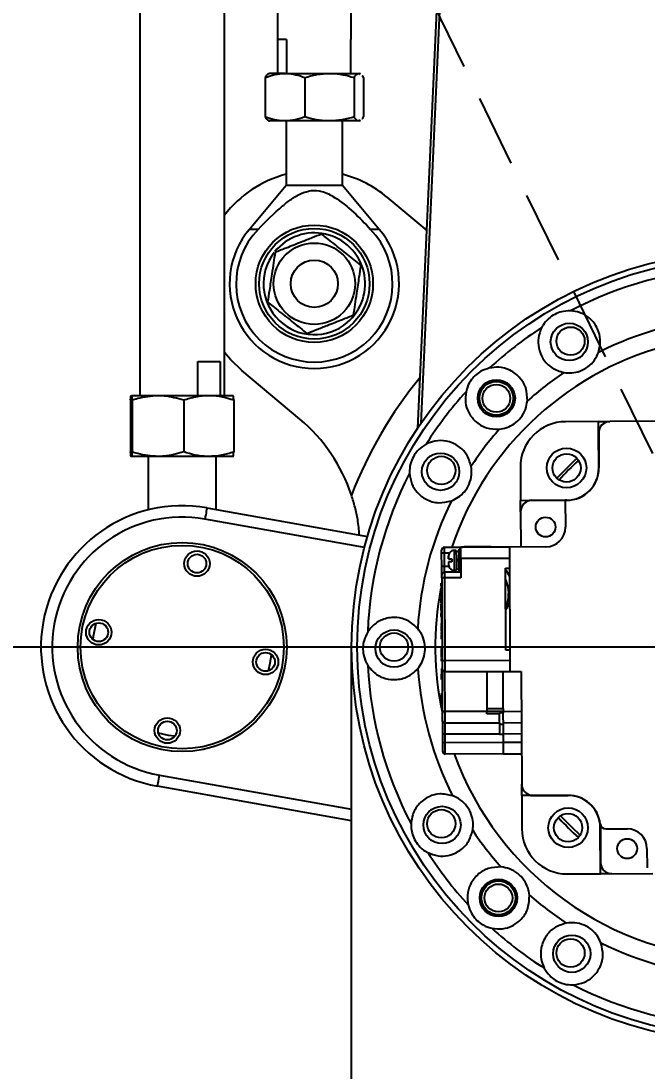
# Model space of a CAD drawing. Header units: millimetres. Extents: x 415 to 2018, y 500 to 823.
# Drawn here: x 948.09 to 959.17, y 682.02 to 700.6 of the extents above; entities that cross this region are included whole.
import ezdxf

# ---------------------------------------------------------------- set-up
doc = ezdxf.new("R2010")
doc.units = ezdxf.units.MM
doc.header["$PDSIZE"] = -1
doc.linetypes.add('HIDDEN', pattern=[1.905, 1.27, -0.635])
doc.layers.get('Defpoints').update_dxf_attribs({"lineweight": 18})
doc.dimstyles.new('ISO-25', dxfattribs={"dimtxt": 2.5, "dimasz": 2.5, "dimexe": 1.25, "dimexo": 0.625, "dimtad": 1, "dimtoh": 1, "dimlfac": 10, "dimtxsty": 'Standard', "dimcen": 2.5, "dimadec": 0, "dimazin": 0, "dimtfac": 1, "dimtmove": 0, "dimatfit": 3, "dimfxl": 1, "dimarcsym": 0})

# ---------------------------------------------------------------- blocks, each defined once
blk = doc.blocks.new('*D71')
at = {"color": 0, "lineweight": -2}
for p, q in [((960.32, 689.524), (924.232, 689.524)), ((925.482, 654.274), (925.482, 687.024)), ((947.32, 651.774), (924.232, 651.774))]:
    blk.add_line(p, q, dxfattribs=at)
at = {"color": 0}
for points in [[(925.066, 687.024), (925.899, 687.024), (925.482, 689.524)], [(925.066, 654.274), (925.899, 654.274), (925.482, 651.774)]]:
    blk.add_solid(points, dxfattribs=at)
at = {"layer": 'Defpoints', "color": 0}
for p in [(925.482, 689.524), (960.945, 689.524), (947.945, 651.774)]:
    blk.add_point(p, dxfattribs=at)
at = {"color": 0, "insert": (923.607, 672.354), "char_height": 2.5, "attachment_point": 5, "rotation": 90}
blk.add_mtext('378', dxfattribs=at)
blk = doc.blocks.new('*D72')
at = {"color": 0, "lineweight": -2}
for p, q in [((960.32, 744.524), (924.358, 744.524)), ((925.608, 692.024), (925.608, 742.024)), ((960.32, 689.524), (924.358, 689.524))]:
    blk.add_line(p, q, dxfattribs=at)
at = {"color": 0}
for points in [[(925.191, 742.024), (926.024, 742.024), (925.608, 744.524)], [(925.191, 692.024), (926.024, 692.024), (925.608, 689.524)]]:
    blk.add_solid(points, dxfattribs=at)
at = {"layer": 'Defpoints', "color": 0}
for p in [(925.608, 744.524), (960.945, 744.524), (960.945, 689.524)]:
    blk.add_point(p, dxfattribs=at)
at = {"color": 0, "insert": (923.733, 716.81), "char_height": 2.5, "attachment_point": 5, "rotation": 90}
blk.add_mtext('550', dxfattribs=at)
blk = doc.blocks.new('*D75')
at = {"color": 0, "lineweight": -2}
for p, q in [((960.945, 748.649), (960.945, 763.983)), ((936.561, 739.519), (928.304, 756.447))]:
    blk.add_line(p, q, dxfattribs=at)
blk.add_arc((960.945, 689.524), 73.209, 91.95668, 114.04332, dxfattribs=at)
at = {"color": 0}
for points in [[(958.438, 763.107), (958.452, 762.273), (960.945, 762.733)], [(931.294, 756.003), (930.941, 756.759), (928.852, 755.324)]]:
    blk.add_solid(points, dxfattribs=at)
at = {"layer": 'Defpoints', "color": 0}
for p in [(949.913, 761.897), (960.945, 748.024), (936.834, 738.957), (960.945, 689.524), (960.945, 647.284)]:
    blk.add_point(p, dxfattribs=at)
at = {"color": 0, "insert": (944.055, 762.683), "char_height": 2.5, "attachment_point": 5, "rotation": 13}
blk.add_mtext('26°', dxfattribs=at)

msp = doc.modelspace()

# ---------------------------------------------------------------- linework, layer by layer
at = {"color": 161, "linetype": 'Continuous', "lineweight": 25, "true_color": 0x67adff}
for p, q in [((955.1151, 693.3988), (957.4448, 744.5238)), ((957.4948, 744.5227), (955.1688, 693.4784)), ((952.6343, 741.8414), (952.6343, 700.2717)), ((953.9343, 700.2717), (953.9343, 741.7108)), ((950.1948, 739.9758), (950.1948, 693.9758)), ((951.6948, 693.9758), (951.6948, 739.9758)), ((952.7937, 700.2717), (952.6343, 700.2717)), ((952.6361, 699.6717), (952.6361, 700.2717)), ((952.7937, 700.2717), (952.7937, 699.6717)), ((953.9326, 699.6717), (953.9326, 700.2717)), ((953.9343, 700.2717), (953.9326, 700.2717)), ((952.4143, 699.6003), (952.4143, 698.9032)), ((952.7661, 699.6717), (952.4854, 699.6717)), ((952.7661, 699.6717), (953.5531, 699.6717)), ((953.118, 699.6003), (953.118, 698.9032)), ((953.5531, 699.6717), (954.0713, 699.6717)), ((953.9881, 699.6003), (953.9881, 698.9032)), ((954.0713, 699.6717), (954.0972, 699.6539)), ((954.0713, 699.6717), (954.0843, 699.6717)), ((954.0976, 699.6641), (954.0843, 699.6717)), ((954.1544, 699.6003), (954.1544, 698.9032)), ((954.0972, 698.8495), (954.0713, 698.8317)), ((952.4711, 698.8394), (952.4843, 698.8317)), ((952.7661, 698.8317), (952.4854, 698.8317)), ((953.5531, 698.8317), (952.7661, 698.8317)), ((952.7843, 698.8317), (952.7843, 697.6917)), ((954.0713, 698.8317), (953.5531, 698.8317)), ((953.7843, 697.6917), (953.7843, 698.8317)), ((954.0843, 698.8317), (954.0713, 698.8317)), ((954.0843, 698.8317), (954.0976, 698.8394)), ((952.7843, 697.6917), (952.1339, 696.9142)), ((953.2843, 697.6917), (952.7843, 697.6917)), ((953.7843, 697.6917), (953.2843, 697.6917)), ((954.4348, 696.9142), (953.7843, 697.6917)), ((954.5699, 697.4838), (955.2743, 696.8927)), ((952.2879, 696.9142), (952.1339, 696.9142)), ((954.4348, 696.9142), (954.2808, 696.9142)), ((951.2212, 694.5758), (951.6172, 694.5758)), ((951.2212, 693.9758), (951.2212, 694.5758)), ((951.6172, 694.5758), (951.6172, 693.9758)), ((953.0251, 693.5585), (951.9988, 694.4196)), ((950.0319, 693.8955), (950.0319, 692.9762)), ((950.0451, 693.9758), (950.5147, 693.9758)), ((950.0583, 693.8955), (950.0583, 692.9762)), ((950.5147, 693.9758), (951.4144, 693.9758)), ((950.9712, 693.8955), (950.9712, 692.9762)), ((951.4144, 693.9758), (951.8445, 693.9758)), ((951.8577, 693.8955), (951.8577, 692.9762)), ((958.3161, 693.5129), (957.7282, 693.5105)), ((958.3161, 693.5129), (958.5162, 693.5138)), ((958.3196, 692.6949), (958.3161, 693.5129)), ((962.6155, 693.5308), (958.5181, 693.5138)), ((958.3196, 692.6949), (958.317, 693.3129)), ((958.319, 693.3129), (958.3216, 692.6929)), ((950.5147, 692.8958), (950.0451, 692.8958)), ((950.3448, 692.8958), (950.3448, 691.9508)), ((951.4144, 692.8958), (950.5147, 692.8958)), ((951.8445, 692.8958), (951.4144, 692.8958)), ((951.5448, 691.9564), (951.5448, 692.8958)), ((957.9305, 692.8651), (957.8697, 692.8083)), ((956.9315, 692.7072), (956.9339, 692.1192)), ((957.6348, 692.5715), (957.5785, 692.5102)), ((951.3823, 691.9853), (954.2237, 691.4802)), ((956.9339, 692.1192), (957.7519, 692.1226)), ((956.9348, 691.9191), (956.9339, 692.1192)), ((957.1339, 692.12), (957.752, 692.1225)), ((957.7267, 692.1205), (957.1339, 692.118)), ((957.7539, 692.1206), (957.7267, 692.1205)), ((957.7267, 692.1205), (957.7287, 691.6479)), ((954.1704, 691.2866), (951.3473, 691.7884)), ((956.9348, 691.9172), (956.9374, 691.2946)), ((955.5874, 691.289), (955.8774, 691.2902)), ((955.7976, 691.2348), (955.7576, 691.2347)), ((955.8775, 691.2552), (955.8475, 691.255)), ((956.7374, 691.2937), (955.8774, 691.2902)), ((955.9013, 691.2903), (955.9013, 691.2907)), ((956.061, 691.3043), (956.2736, 691.3052)), ((956.4335, 691.2929), (956.4335, 691.2925)), ((957.3801, 691.2964), (956.7374, 691.2937)), ((956.7374, 691.2937), (956.7465, 689.0938)), ((955.5388, 690.9487), (955.5378, 691.1887)), ((955.5878, 691.189), (955.6772, 691.1893)), ((955.5888, 690.949), (955.5878, 691.189)), ((955.6582, 691.0842), (955.6581, 691.13)), ((955.8477, 691.215), (955.7977, 691.2148)), ((956.7382, 691.0937), (955.8782, 691.0902)), ((955.8782, 691.0902), (955.8796, 690.7502)), ((955.6669, 690.9493), (955.5888, 690.949)), ((955.719, 690.8947), (955.719, 690.8928)), ((955.7591, 690.8847), (955.7991, 690.8848)), ((955.799, 690.9048), (955.849, 690.905)), ((955.8492, 690.865), (955.8792, 690.8652)), ((956.6689, 690.9185), (956.7389, 690.9187)), ((956.675, 689.4685), (956.6689, 690.9185)), ((955.5396, 690.7487), (955.5457, 689.2888)), ((955.8792, 690.8502), (955.5892, 690.849)), ((955.8796, 690.7502), (955.5896, 690.749)), ((955.5896, 690.749), (955.5957, 689.289)), ((955.5292, 690.55), (955.5405, 690.55)), ((955.53, 690.6571), (955.54, 690.6572)), ((955.5302, 690.6079), (955.53, 690.6571)), ((955.5402, 690.6079), (955.5302, 690.6079)), ((955.5405, 690.5388), (955.5305, 690.5387)), ((955.5407, 690.4888), (955.5307, 690.4888)), ((956.7263, 690.479), (956.7261, 690.5255)), ((955.5298, 690.4198), (955.541, 690.4199)), ((955.5311, 690.4029), (955.5411, 690.403)), ((955.5311, 690.3928), (955.5311, 690.4029)), ((955.5411, 690.3928), (955.5311, 690.3928)), ((955.5312, 690.3848), (955.5412, 690.3848)), ((955.5314, 690.3204), (955.5312, 690.3848)), ((955.5314, 690.3204), (955.5414, 690.3204)), ((955.5315, 690.2945), (955.5314, 690.3204)), ((956.714, 690.4659), (956.7098, 690.4452)), ((955.5315, 690.2945), (955.5415, 690.2945)), ((955.5316, 690.2837), (955.5416, 690.2838)), ((955.5317, 690.2555), (955.5316, 690.2837)), ((955.5317, 690.2555), (955.5417, 690.2556)), ((955.5317, 690.2447), (955.5317, 690.2555)), ((955.5317, 690.2447), (955.5417, 690.2447)), ((955.532, 690.1778), (955.5317, 690.2447)), ((955.532, 690.1778), (955.542, 690.1779)), ((955.5421, 690.1507), (955.5321, 690.1507)), ((955.5422, 690.1379), (955.5322, 690.1379)), ((955.5322, 690.1379), (955.5322, 690.1298)), ((955.5422, 690.1299), (955.5322, 690.1298)), ((955.5323, 690.117), (955.5423, 690.1171)), ((955.5325, 690.0624), (955.5323, 690.117)), ((955.5425, 690.0646), (955.5312, 690.0645)), ((955.5318, 689.9309), (955.543, 689.931)), ((955.5427, 690.004), (955.5327, 690.004)), ((955.5331, 689.9142), (955.533, 689.942)), ((955.5325, 689.7634), (955.5337, 689.7634)), ((955.5331, 689.9142), (955.5431, 689.9142)), ((955.5332, 689.9041), (955.5331, 689.9142)), ((955.5432, 689.9041), (955.5332, 689.9041)), ((955.5332, 689.896), (955.5432, 689.8961)), ((955.5335, 689.8316), (955.5332, 689.896)), ((955.5335, 689.8316), (955.5435, 689.8317)), ((955.5336, 689.8058), (955.5335, 689.8316)), ((955.5336, 689.8058), (955.5436, 689.8058)), ((955.5338, 689.7571), (955.5337, 689.7828)), ((955.5337, 689.7828), (955.5437, 689.7828)), ((955.5438, 689.7572), (955.5338, 689.7571)), ((955.5438, 689.7447), (955.5338, 689.7447)), ((955.5342, 689.6614), (955.5442, 689.6614)), ((953.9448, 681.2238), (953.9448, 689.5238)), ((955.5448, 689.5184), (955.5348, 689.5184)), ((955.5348, 689.5015), (955.5348, 689.5184)), ((955.5448, 689.5015), (955.5348, 689.5015)), ((955.5349, 689.4881), (955.5449, 689.4881)), ((955.5353, 689.3807), (955.5349, 689.4881)), ((955.5453, 689.3808), (955.5353, 689.3807)), ((955.5355, 689.3376), (955.5353, 689.3807)), ((956.745, 689.4688), (956.675, 689.4685)), ((955.5455, 689.3377), (955.5355, 689.3376)), ((955.5358, 689.2726), (955.5356, 689.3197)), ((955.5456, 689.3197), (955.5356, 689.3197)), ((955.5957, 689.289), (956.7457, 689.2938)), ((955.5365, 689.0979), (955.5465, 689.0979)), ((955.5366, 689.0766), (955.5466, 689.0766)), ((955.5366, 689.0766), (955.5367, 689.0631)), ((955.5367, 689.0631), (955.5467, 689.0632)), ((955.5368, 689.0418), (955.5468, 689.0419)), ((955.5371, 688.9508), (955.5368, 689.0418)), ((955.5464, 689.1213), (955.5495, 688.3814)), ((955.5966, 689.089), (956.7465, 689.0938)), ((955.5995, 688.3816), (955.5966, 689.089)), ((956.3365, 689.0921), (956.3393, 688.4347)), ((956.6293, 688.4359), (956.6265, 689.0933)), ((956.7465, 689.0938), (956.9465, 689.0946)), ((956.9465, 689.0946), (956.9549, 687.0972)), ((955.5375, 688.8534), (955.5475, 688.8535)), ((955.5482, 688.7038), (955.5382, 688.7038)), ((955.5382, 688.6869), (955.5382, 688.7038)), ((955.5482, 688.6869), (955.5382, 688.6869)), ((955.5383, 688.6735), (955.5483, 688.6736)), ((955.5387, 688.5662), (955.5383, 688.6735)), ((955.5389, 688.5231), (955.5387, 688.5662)), ((955.5487, 688.5662), (955.5387, 688.5662)), ((955.5489, 688.5231), (955.5389, 688.5231)), ((955.5491, 688.4848), (955.5391, 688.4847)), ((955.5392, 688.442), (955.5391, 688.4847)), ((955.5392, 688.442), (955.5492, 688.4421)), ((956.3395, 688.3847), (955.5995, 688.3816)), ((956.3393, 688.4347), (956.6293, 688.4359)), ((956.6295, 688.3859), (956.3395, 688.3847)), ((956.5597, 688.3456), (956.3397, 688.3447)), ((956.6296, 688.3578), (956.5596, 688.3575)), ((956.6295, 688.3859), (956.9495, 688.3872)), ((955.6003, 688.1816), (956.5603, 688.1856)), ((956.6305, 688.1559), (956.5605, 688.1556)), ((956.6303, 688.1859), (956.9503, 688.1872)), ((955.5512, 687.9814), (955.5518, 687.8314)), ((956.5612, 687.9856), (955.6012, 687.9816)), ((955.6018, 687.8316), (955.6012, 687.9816)), ((956.5612, 687.9856), (956.6312, 687.9859)), ((956.9512, 687.9872), (956.6312, 687.9859)), ((956.6318, 687.8359), (956.6312, 687.9859)), ((956.6318, 687.8359), (955.6018, 687.8316)), ((956.9518, 687.8372), (956.6318, 687.8359)), ((956.6326, 687.6359), (955.6026, 687.6316)), ((956.6326, 687.6359), (956.9526, 687.6372)), ((950.5423, 687.2593), (953.9448, 686.6546)), ((953.9448, 686.4514), (950.5073, 687.0624)), ((956.9549, 687.0952), (956.9549, 687.0972)), ((956.9557, 686.8952), (956.9549, 687.0952)), ((957.7737, 686.8986), (956.9557, 686.8952)), ((956.9557, 686.8952), (956.9582, 686.3072)), ((957.1557, 686.898), (957.7757, 686.9006)), ((957.7737, 686.8986), (957.1557, 686.8961)), ((957.6035, 686.5095), (957.6604, 686.4487)), ((957.8971, 686.2139), (957.9584, 686.1576)), ((958.3487, 685.713), (958.3461, 686.331)), ((958.3495, 685.513), (958.3461, 686.331)), ((958.3481, 686.333), (958.3506, 685.713)), ((958.4442, 686.3062), (958.8208, 686.3077)), ((959.1722, 685.9592), (959.1736, 685.6164)), ((957.7615, 685.5106), (958.3495, 685.513)), ((958.5495, 685.5138), (958.3495, 685.513)), ((958.5515, 685.5138), (959.2741, 685.5169))]:
    msp.add_line(p, q, dxfattribs=at)
at = {"linetype": 'HIDDEN'}
msp.add_line((960.9448, 689.5238), (936.8345, 738.9573), dxfattribs=at)
at = {"color": 161, "linetype": 'Continuous', "lineweight": 25, "true_color": 0x67adff, "flags": 128}
for points in [[(951.9988, 694.4196), (951.8021, 694.609), (951.6948, 694.7379)], [(957.9305, 692.8651), (957.6689, 692.609), (957.5785, 692.5102)], [(951.3823, 691.9853), (951.3816, 691.9815), (951.3796, 691.9703), (951.3764, 691.9521), (951.372, 691.9276), (951.3667, 691.8978), (951.3607, 691.8637), (951.3541, 691.8268), (951.3473, 691.7884)], [(955.5878, 691.189), (955.5877, 691.2085), (955.5876, 691.2272), (955.5876, 691.2445), (955.5875, 691.2597), (955.5875, 691.2721), (955.5874, 691.2813), (955.5874, 691.287), (955.5874, 691.289)], [(955.7576, 691.2347), (955.7577, 691.2213), (955.7578, 691.1834), (955.7581, 691.1266), (955.7583, 691.0597), (955.7586, 690.9927), (955.7589, 690.9359), (955.759, 690.898), (955.7591, 690.8847)], [(955.7976, 691.2348), (955.7977, 691.2215), (955.7978, 691.1836), (955.7981, 691.1268), (955.7983, 691.0598)], [(955.8492, 690.865), (955.8491, 690.8799), (955.8489, 690.9222), (955.8487, 690.9854), (955.8483, 691.06), (955.848, 691.1347), (955.8478, 691.1979), (955.8476, 691.2402), (955.8475, 691.255), (955.8475, 691.255)], [(955.8782, 691.0902), (955.8781, 691.1292), (955.8779, 691.1667), (955.8778, 691.2013), (955.8776, 691.2316), (955.8775, 691.2565), (955.8775, 691.2749), (955.8774, 691.2863), (955.8774, 691.2902)], [(955.5378, 691.1887), (955.5388, 691.1887), (955.5416, 691.1888), (955.5462, 691.1888), (955.5525, 691.1888), (955.56, 691.1888), (955.5687, 691.1889), (955.5781, 691.1889), (955.5878, 691.189)], [(955.7182, 691.0845), (955.7183, 691.0783), (955.7183, 691.072), (955.7183, 691.0658), (955.7183, 691.0595), (955.7184, 691.0532), (955.7184, 691.047), (955.7184, 691.0407), (955.7185, 691.0345)], [(955.7983, 691.0598), (955.815, 691.0683), (955.8317, 691.0767), (955.8482, 691.085)], [(955.7983, 691.0598), (955.7986, 690.9929), (955.7989, 690.9361), (955.799, 690.8982), (955.7991, 690.8848)], [(955.8483, 691.06), (955.8316, 691.0516), (955.815, 691.0432), (955.7985, 691.0348)], [(955.5888, 690.949), (955.5791, 690.9489), (955.5697, 690.9489), (955.561, 690.9488), (955.5535, 690.9488), (955.5472, 690.9488), (955.5426, 690.9488), (955.5398, 690.9488), (955.5388, 690.9487)], [(955.5892, 690.849), (955.5892, 690.8509), (955.5892, 690.8566), (955.5892, 690.8658), (955.5891, 690.8782), (955.589, 690.8934), (955.589, 690.9107), (955.5889, 690.9294), (955.5888, 690.949)], [(956.669, 690.8949), (956.6793, 690.881), (956.7395, 690.7767)], [(955.5896, 690.749), (955.5799, 690.7489), (955.5705, 690.7489), (955.5619, 690.7488), (955.5543, 690.7488), (955.5481, 690.7488), (955.5434, 690.7488), (955.5406, 690.7488), (955.5396, 690.7487)], [(955.5892, 690.849), (955.5892, 690.847), (955.5893, 690.8413), (955.5893, 690.8321), (955.5893, 690.8197), (955.5894, 690.8045), (955.5895, 690.7872), (955.5896, 690.7685), (955.5896, 690.749)], [(956.7415, 690.3054), (956.6822, 690.2006), (956.672, 690.1866)], [(955.5321, 690.1507), (955.5321, 690.1497), (955.5321, 690.1485), (955.5321, 690.1471), (955.5322, 690.1455), (955.5322, 690.1437), (955.5322, 690.1418), (955.5322, 690.1399), (955.5322, 690.1379)], [(949.3692, 689.6541), (949.3754, 689.7146), (949.4208, 689.9445)], [(952.5204, 689.3936), (952.4983, 689.2305), (952.4687, 689.1032)], [(955.5457, 689.2888), (955.5467, 689.2888), (955.5495, 689.2888), (955.5541, 689.2888), (955.5604, 689.2888), (955.5679, 689.2889), (955.5766, 689.2889), (955.586, 689.2889), (955.5957, 689.289)], [(955.5957, 689.289), (955.5959, 689.25), (955.596, 689.2124), (955.5962, 689.1779), (955.5963, 689.1475), (955.5964, 689.1227), (955.5965, 689.1042), (955.5965, 689.0928), (955.5966, 689.089)], [(955.5365, 689.0979), (955.5365, 689.0963), (955.5365, 689.0943), (955.5365, 689.092), (955.5366, 689.0893), (955.5366, 689.0863), (955.5366, 689.0832), (955.5366, 689.0799), (955.5366, 689.0766)], [(955.5995, 688.3816), (955.5897, 688.3815), (955.5804, 688.3815), (955.5717, 688.3815), (955.5641, 688.3814), (955.5579, 688.3814), (955.5533, 688.3814), (955.5505, 688.3814), (955.5495, 688.3814)], [(955.6003, 688.1816), (955.6003, 688.1854), (955.6003, 688.1968), (955.6002, 688.2153), (955.6001, 688.2401), (955.6, 688.2705), (955.5998, 688.305), (955.5997, 688.3426), (955.5995, 688.3816)], [(956.3393, 688.4347), (956.3393, 688.4249), (956.3394, 688.4155), (956.3394, 688.4069), (956.3394, 688.3993), (956.3395, 688.3931), (956.3395, 688.3885), (956.3395, 688.3856), (956.3395, 688.3847)], [(956.3397, 688.3447), (956.3396, 688.3529), (956.3396, 688.3605), (956.3396, 688.3674), (956.3395, 688.3734), (956.3395, 688.3782), (956.3395, 688.3817), (956.3395, 688.3839), (956.3395, 688.3847)], [(956.5596, 688.3575), (956.5596, 688.356), (956.5596, 688.3546), (956.5596, 688.3531), (956.5596, 688.3516), (956.5596, 688.3501), (956.5596, 688.3486), (956.5597, 688.3471), (956.5597, 688.3456)], [(956.5603, 688.1856), (956.5603, 688.1885), (956.5603, 688.1972), (956.5602, 688.2114), (956.5601, 688.2307), (956.56, 688.2545), (956.5599, 688.2821), (956.5598, 688.3128), (956.5597, 688.3456)], [(956.6293, 688.4359), (956.6293, 688.4261), (956.6294, 688.4167), (956.6294, 688.4081), (956.6294, 688.4005), (956.6295, 688.3943), (956.6295, 688.3897), (956.6295, 688.3868), (956.6295, 688.3859)], [(956.6295, 688.3859), (956.6295, 688.3854), (956.6295, 688.3839), (956.6295, 688.3815), (956.6295, 688.3783), (956.6295, 688.3742), (956.6296, 688.3693), (956.6296, 688.3638), (956.6296, 688.3578)], [(956.6303, 688.1859), (956.6303, 688.1897), (956.6303, 688.2011), (956.6302, 688.2196), (956.6301, 688.2444), (956.63, 688.2747), (956.6298, 688.3093), (956.6297, 688.3468), (956.6296, 688.3578)], [(955.6012, 687.9816), (955.601, 688.0206), (955.6008, 688.0581), (955.6007, 688.0927), (955.6006, 688.123), (955.6005, 688.1479), (955.6004, 688.1663), (955.6004, 688.1777), (955.6003, 688.1816)], [(956.5603, 688.1856), (956.5603, 688.1817), (956.5604, 688.1703), (956.5605, 688.1519), (956.5606, 688.127), (956.5607, 688.0967), (956.5608, 688.0621), (956.561, 688.0246), (956.5612, 687.9856)], [(956.6312, 687.9859), (956.631, 688.0249), (956.6308, 688.0624), (956.6307, 688.097), (956.6306, 688.1273), (956.6305, 688.1522), (956.6304, 688.1706), (956.6303, 688.182), (956.6303, 688.1859)], [(950.8145, 687.9483), (950.7026, 687.9616), (950.5242, 687.9999)], [(955.6012, 687.9816), (955.5914, 687.9815), (955.582, 687.9815), (955.5734, 687.9815), (955.5658, 687.9814), (955.5596, 687.9814), (955.555, 687.9814), (955.5521, 687.9814), (955.5512, 687.9814)], [(955.6018, 687.8316), (955.592, 687.8315), (955.5827, 687.8315), (955.574, 687.8315), (955.5664, 687.8314), (955.5602, 687.8314), (955.5556, 687.8314), (955.5528, 687.8314), (955.5518, 687.8314)], [(955.6026, 687.6316), (955.6026, 687.6354), (955.6026, 687.6468), (955.6025, 687.6653), (955.6024, 687.6902), (955.6023, 687.7205), (955.6021, 687.755), (955.602, 687.7926), (955.6018, 687.8316)], [(956.6326, 687.6359), (956.6326, 687.6397), (956.6326, 687.6511), (956.6325, 687.6696), (956.6324, 687.6944), (956.6322, 687.7248), (956.6321, 687.7593), (956.6319, 687.7968), (956.6318, 687.8359)], [(956.6326, 687.6359), (956.6326, 687.6397), (956.6326, 687.6511), (956.6325, 687.6696), (956.6324, 687.6944), (956.6322, 687.7248), (956.6321, 687.7593), (956.6319, 687.7968), (956.6318, 687.8359)], [(950.5073, 687.0624), (950.508, 687.0662), (950.51, 687.0774), (950.5132, 687.0956), (950.5175, 687.1201), (950.5228, 687.1499), (950.5289, 687.184), (950.5355, 687.2209), (950.5423, 687.2593)], [(957.6431, 686.5403), (957.835, 686.3408), (957.9889, 686.1974)]]:
    msp.add_lwpolyline(points, dxfattribs=at)
at = {"color": 161, "linetype": 'Continuous', "lineweight": 25, "true_color": 0x67adff}
for centre, radius in [((953.2843, 695.9517), 1.0385), ((953.2843, 695.9517), 0.9785), ((953.2843, 695.9517), 0.72), ((960.9448, 689.5238), 7), ((953.2843, 695.9517), 0.4188), ((960.9448, 689.5238), 6.9), ((957.7973, 694.9234), 0.33), ((957.8198, 694.9365), 0.25), ((956.507, 693.9248), 0.33), ((956.507, 693.9248), 0.3), ((956.507, 693.9248), 0.2458), ((955.5192, 692.6263), 0.33), ((957.7496, 692.6925), 0.35), ((957.7496, 692.6925), 0.25), ((955.5321, 692.6488), 0.25), ((957.3787, 691.6464), 0.175), ((950.9448, 689.5238), 1.85), ((950.9448, 689.5238), 1.8), ((951.2073, 691.0007), 0.225), ((951.2073, 691.0007), 0.165), ((949.4679, 689.7863), 0.225), ((949.4679, 689.7863), 0.165), ((954.6948, 689.4978), 0.33), ((954.6948, 689.5238), 0.25), ((952.4216, 689.2613), 0.225), ((952.4216, 689.2613), 0.165), ((950.6823, 688.047), 0.225), ((950.6823, 688.047), 0.165), ((955.5452, 686.3763), 0.33), ((955.5321, 686.3988), 0.25), ((957.7761, 686.3286), 0.35), ((957.7761, 686.3286), 0.25), ((958.8222, 685.9577), 0.175), ((956.5438, 685.0861), 0.33), ((956.5438, 685.0861), 0.3), ((956.5438, 685.0861), 0.2458), ((957.8424, 684.0982), 0.33), ((957.8198, 684.1112), 0.25)]:
    msp.add_circle(centre, radius, dxfattribs=at)
for centre, radius, start, end in [((953.2843, 695.9517), 2, 104.47751, 142.63427), ((953.2843, 695.9517), 2, 50, 75.52249), ((953.2843, 695.9517), 1.5, 140.08333, 270), ((953.2843, 695.9517), 1.3854, 135.99315, 44.00685), ((953.2843, 695.9517), 0.9, 310.32206, 140.82126), ((953.2843, 695.9517), 1.5, 270, 39.91667), ((953.2843, 695.9517), 0.9, 142.12783, 310.32206), ((960.9448, 689.5238), 6.7201, 92.76302, 117.71438), ((960.9448, 689.5238), 5.8391, 93.70636, 116.77104), ((960.9448, 689.5238), 6.7201, 122.76302, 132.71438), ((960.9448, 689.5238), 5.519, 45.2387, 161.34182), ((960.9448, 689.5238), 7.5, 140.52107, 159.01186), ((960.9448, 689.5238), 5.8391, 123.70636, 131.77104), ((960.9448, 689.5238), 6.7201, 137.76302, 147.71438), ((951.0967, 691.2603), 3, 18.458, 50), ((957.7315, 692.7105), 0.8, 90.2387, 180.2387), ((958.517, 693.3138), 0.2, 90.2387, 180.2387), ((958.519, 693.3138), 0.2, 90.2387, 180.2387), ((960.9448, 689.5238), 5.519, 200.04437, 45.2387), ((960.9448, 689.5238), 5.8391, 138.70636, 146.77104), ((960.9448, 689.5238), 4.45, 132.10205, 138.37535), ((960.9448, 689.5238), 6.7201, 152.76302, 177.71438), ((957.7496, 692.6926), 0.57, 270.2387, 0.2387), ((957.7496, 692.6925), 0.57, 270.2387, 0.2387), ((957.7516, 692.6906), 0.57, 270.2387, 0.2387), ((950.9448, 689.5238), 2.5, 79.92134, 259.92134), ((960.9448, 689.5238), 5.8391, 153.70636, 176.77104), ((957.1348, 691.92), 0.2, 90.2387, 180.2387), ((957.1348, 691.918), 0.2, 90.2387, 180.2387), ((950.9448, 689.5238), 2.3, 79.92134, 259.92134), ((957.3787, 691.6464), 0.35, 270.2387, 0.2387), ((955.5876, 691.239), 0.05, 90.2387, 180.2387), ((955.758, 691.1347), 0.1, 90.2387, 113.81688), ((954.6001, 691.2206), 1.1176, 0.18924, 0.28596), ((955.7587, 690.9847), 0.1, 246.66052, 270.2387), ((955.5894, 690.799), 0.05, 90.2387, 180.2387), ((960.9448, 689.5238), 5.519, 169.19183, 192.24581), ((960.9448, 689.5238), 6.7201, 182.76302, 207.71438), ((960.9448, 689.5238), 5.8391, 183.70636, 206.77104), ((955.5963, 689.139), 0.05, 180.2387, 270.2387), ((955.6001, 688.2316), 0.05, 180.2387, 270.2387), ((955.6024, 687.6816), 0.05, 180.2387, 270.2387), ((957.1549, 687.098), 0.2, 180.2387, 270.2387), ((957.1549, 687.0961), 0.2, 180.2387, 270.2387), ((957.7761, 686.3286), 0.57, 0.2387, 90.2387), ((957.7761, 686.3286), 0.57, 0.2387, 90.2387), ((957.7781, 686.3306), 0.57, 6.47278, 90.2387), ((960.9448, 689.5238), 4.5, 222.27644, 228.42221), ((960.9448, 689.5238), 5.8391, 213.70636, 221.77104), ((957.7581, 686.3105), 0.8, 180.2387, 270.2387), ((958.4438, 686.4062), 0.1, 186.47278, 270.2387), ((957.7781, 686.3306), 0.57, 0.2387, 6.47278), ((958.8222, 685.9577), 0.35, 0.2387, 90.2387), ((960.9448, 689.5238), 6.7201, 212.76302, 222.71438), ((958.5487, 685.7138), 0.2, 180.2387, 270.2387), ((958.5506, 685.7138), 0.2, 180.2387, 270.2387), ((960.9448, 689.5238), 5.8391, 228.70636, 236.77104), ((960.9448, 689.5238), 6.7201, 227.76302, 237.71438), ((960.9448, 689.5238), 5.8391, 243.70636, 266.77104), ((960.9448, 689.5238), 6.7201, 242.76302, 267.71438)]:
    msp.add_arc(centre, radius, start, end, dxfattribs=at)
msp.add_ellipse((956.1708, 690.4767), major_axis=(0.0024, -0.5751), ratio=0.9659258, start_param=1.119976, end_param=2.0216166, dxfattribs=at)
for points, knots in [([(952.4143, 699.6003), (952.4714, 699.6202), (952.5867, 699.6605), (952.706, 699.668), (952.7661, 699.6717)], [0, 0, 0, 0, 0.4954586, 1, 1, 1, 1]), ([(952.4974, 699.6717), (952.4905, 699.6708), (952.4624, 699.6672), (952.4349, 699.6291), (952.4143, 699.6003)], [0, 0, 0, 0, 0.2458971, 1, 1, 1, 1]), ([(952.7661, 699.6717), (952.7745, 699.6716), (952.8376, 699.671), (952.9567, 699.6554), (953.0639, 699.6188), (953.118, 699.6003)], [0, 0, 0, 0, 0.0700853, 0.5307824, 1, 1, 1, 1]), ([(953.118, 699.6003), (953.1887, 699.6202), (953.3313, 699.6605), (953.4787, 699.668), (953.5531, 699.6717)], [0, 0, 0, 0, 0.4954579, 1, 1, 1, 1]), ([(953.5531, 699.6717), (953.5634, 699.6716), (953.6415, 699.671), (953.7887, 699.6554), (953.9212, 699.6188), (953.9881, 699.6003)], [0, 0, 0, 0, 0.0700867, 0.5307822, 1, 1, 1, 1]), ([(953.9881, 699.6003), (954.0088, 699.6291), (954.0362, 699.6672), (954.0643, 699.6708), (954.0713, 699.6717)], [0, 0, 0, 0, 0.7541037, 1, 1, 1, 1]), ([(954.1261, 699.6342), (954.1293, 699.6324), (954.139, 699.627), (954.1483, 699.6109), (954.1544, 699.6003)], [0, 0, 0, 0, 0.3361844, 1, 1, 1, 1]), ([(952.7661, 698.8317), (952.7578, 698.8318), (952.6946, 698.8325), (952.5755, 698.8481), (952.4683, 698.8847), (952.4143, 698.9032)], [0, 0, 0, 0, 0.07008571, 0.53078145, 1, 1, 1, 1]), ([(952.4143, 698.9032), (952.4349, 698.8744), (952.4624, 698.8362), (952.4905, 698.8326), (952.4974, 698.8317)], [0, 0, 0, 0, 0.7541031, 1, 1, 1, 1]), ([(953.118, 698.9032), (953.0609, 698.8832), (952.9455, 698.8429), (952.8263, 698.8355), (952.7661, 698.8317)], [0, 0, 0, 0, 0.495458, 1, 1, 1, 1]), ([(953.5531, 698.8317), (953.5427, 698.8318), (953.4647, 698.8325), (953.3174, 698.8481), (953.1849, 698.8847), (953.118, 698.9032)], [0, 0, 0, 0, 0.0700851, 0.5307819, 1, 1, 1, 1]), ([(953.9881, 698.9032), (953.9174, 698.8832), (953.7748, 698.8429), (953.6274, 698.8355), (953.5531, 698.8317)], [0, 0, 0, 0, 0.49545788, 1, 1, 1, 1]), ([(954.0713, 698.8317), (954.0643, 698.8326), (954.0362, 698.8362), (954.0088, 698.8744), (953.9881, 698.9032)], [0, 0, 0, 0, 0.2458961, 1, 1, 1, 1]), ([(954.1544, 698.9032), (954.1483, 698.8925), (954.139, 698.8765), (954.1293, 698.8711), (954.1261, 698.8693)], [0, 0, 0, 0, 0.6638171, 1, 1, 1, 1]), ([(952.2879, 696.9142), (952.4287, 697.0572), (952.6158, 697.247), (952.8768, 697.4526), (953.0436, 697.5524), (953.2283, 697.6116), (953.4404, 697.5924), (953.6989, 697.4574), (953.9832, 697.2226), (954.1814, 697.0172), (954.2808, 696.9142)], [0, 0, 0, 0, 0.2430864, 0.3229232, 0.4024486, 0.4779663, 0.5541238, 0.6538098, 0.826469, 1, 1, 1, 1]), ([(953.4156, 696.8305), (953.359, 696.8082), (953.2438, 696.7628), (953.03, 696.6786), (952.8007, 696.5882), (952.654, 696.5304), (952.5889, 696.5048)], [0, 0, 0, 0, 0.21645857, 0.44031828, 0.75190614, 1, 1, 1, 1]), ([(954.111, 696.2774), (954.0708, 696.3094), (953.9579, 696.3992), (953.7898, 696.5329), (953.6262, 696.663), (953.5137, 696.7525), (953.4456, 696.8066), (953.4156, 696.8305)], [0, 0, 0, 0, 0.1836381, 0.5149144, 0.6885822, 0.8626709, 1, 1, 1, 1]), ([(952.5889, 696.5048), (952.58, 696.4446), (952.5617, 696.3221), (952.5277, 696.0949), (952.4913, 695.8511), (952.468, 695.6952), (952.4577, 695.626)], [0, 0, 0, 0, 0.21646, 0.440319, 0.751908, 1, 1, 1, 1]), ([(953.9797, 695.3987), (953.9887, 695.4589), (954.007, 695.5813), (954.041, 695.8086), (954.0774, 696.0523), (954.1007, 696.2083), (954.111, 696.2774)], [0, 0, 0, 0, 0.2164571, 0.4403192, 0.7519051, 1, 1, 1, 1]), ([(952.4577, 695.626), (952.4877, 695.6021), (952.5558, 695.548), (952.6683, 695.4585), (952.8319, 695.3284), (953, 695.1947), (953.1129, 695.105), (953.1531, 695.073)], [0, 0, 0, 0, 0.1373307, 0.3114191, 0.4850846, 0.8163622, 1, 1, 1, 1]), ([(953.1531, 695.073), (953.2097, 695.0953), (953.3249, 695.1407), (953.5387, 695.2249), (953.768, 695.3152), (953.9147, 695.3731), (953.9797, 695.3987)], [0, 0, 0, 0, 0.2164594, 0.4403189, 0.7519064, 1, 1, 1, 1]), ([(957.8195, 695.473), (957.7656, 695.4708), (957.6718, 695.4671), (957.5376, 695.4138), (957.4201, 695.3325), (957.3483, 695.2479), (957.3159, 695.1891), (957.3081, 695.1749)], [0, 0, 0, 0, 0.26803104, 0.4655926, 0.66408839, 0.91866199, 1, 1, 1, 1]), ([(958.3147, 694.737), (958.3316, 694.8144), (958.3636, 694.9606), (958.3024, 695.1713), (958.178, 695.3392), (958.0034, 695.4483), (957.8742, 695.4656), (957.8195, 695.473)], [0, 0, 0, 0, 0.22178666, 0.41945734, 0.65979951, 0.85579147, 1, 1, 1, 1]), ([(957.3081, 695.1749), (957.2847, 695.114), (957.2381, 694.9927), (957.2507, 694.802), (957.3258, 694.6155), (957.4748, 694.4522), (957.6301, 694.4043), (957.7045, 694.3813)], [0, 0, 0, 0, 0.1704712, 0.3399091, 0.5441981, 0.7817508, 1, 1, 1, 1]), ([(957.7045, 694.3813), (957.7498, 694.3767), (957.8403, 694.3675), (957.9915, 694.4014), (958.1324, 694.4771), (958.2519, 694.5969), (958.294, 694.6908), (958.3147, 694.737)], [0, 0, 0, 0, 0.1883254, 0.3759554, 0.5775821, 0.7920497, 1, 1, 1, 1]), ([(956.3863, 694.4614), (956.3347, 694.4453), (956.2451, 694.4175), (956.1292, 694.3313), (956.0368, 694.2223), (955.9893, 694.1221), (955.9733, 694.0569), (955.9694, 694.0411)], [0, 0, 0, 0, 0.2680304, 0.4655904, 0.6640869, 0.9186642, 1, 1, 1, 1]), ([(957.0551, 693.8787), (957.0514, 693.9578), (957.0445, 694.1073), (956.9308, 694.2949), (956.7672, 694.425), (956.5702, 694.4851), (956.441, 694.4685), (956.3863, 694.4614)], [0, 0, 0, 0, 0.221787, 0.4194569, 0.6598003, 0.8557918, 1, 1, 1, 1]), ([(955.9694, 694.0411), (955.9626, 693.9763), (955.949, 693.847), (956.0105, 693.666), (956.1313, 693.5053), (956.3175, 693.3861), (956.4799, 693.3801), (956.5577, 693.3772)], [0, 0, 0, 0, 0.17047216, 0.33990918, 0.54419836, 0.78175053, 1, 1, 1, 1]), ([(950.0319, 693.8955), (950.034, 693.9179), (950.0384, 693.9633), (950.0428, 693.9716), (950.0451, 693.9758)], [0, 0, 0, 0, 0.4954583, 1, 1, 1, 1]), ([(950.0451, 693.9758), (950.0454, 693.9758), (950.0478, 693.975), (950.0522, 693.9575), (950.0563, 693.9163), (950.0583, 693.8955)], [0, 0, 0, 0, 0.0700901, 0.5307839, 1, 1, 1, 1]), ([(950.0583, 693.8955), (950.0915, 693.9061), (950.2402, 693.9534), (950.3948, 693.966), (950.5147, 693.9758)], [0, 0, 0, 0, 0.2237148, 1, 1, 1, 1]), ([(950.5147, 693.9758), (950.5521, 693.9749), (950.7066, 693.9709), (950.8571, 693.928), (950.9712, 693.8955)], [0, 0, 0, 0, 0.2418531, 1, 1, 1, 1]), ([(950.9712, 693.8955), (951.0432, 693.9179), (951.1885, 693.9633), (951.3387, 693.9716), (951.4144, 693.9758)], [0, 0, 0, 0, 0.4954583, 1, 1, 1, 1]), ([(951.4144, 693.9758), (951.4249, 693.9758), (951.5045, 693.975), (951.6545, 693.9575), (951.7896, 693.9163), (951.8577, 693.8955)], [0, 0, 0, 0, 0.0700895, 0.5307844, 1, 1, 1, 1]), ([(951.8577, 693.8955), (951.8556, 693.9179), (951.8512, 693.9633), (951.8468, 693.9716), (951.8445, 693.9758)], [0, 0, 0, 0, 0.4954584, 1, 1, 1, 1]), ([(956.5577, 693.3772), (956.6027, 693.3844), (956.6925, 693.3989), (956.8298, 693.4708), (956.9463, 693.5805), (957.0307, 693.7271), (957.047, 693.8287), (957.0551, 693.8787)], [0, 0, 0, 0, 0.1883261, 0.3759564, 0.5775825, 0.7920512, 1, 1, 1, 1]), ([(955.2637, 693.1133), (955.218, 693.0845), (955.1387, 693.0343), (955.049, 692.9211), (954.988, 692.7919), (954.968, 692.6828), (954.9695, 692.6157), (954.9698, 692.5994)], [0, 0, 0, 0, 0.2680314, 0.4655895, 0.6640866, 0.918663, 1, 1, 1, 1]), ([(956.0605, 692.7236), (956.0365, 692.799), (955.9911, 692.9416), (955.8327, 693.0935), (955.641, 693.1768), (955.4352, 693.1839), (955.3147, 693.1343), (955.2637, 693.1133)], [0, 0, 0, 0, 0.2217862, 0.4194564, 0.6597997, 0.8557913, 1, 1, 1, 1]), ([(950.0451, 692.8958), (950.0448, 692.8959), (950.0424, 692.8967), (950.0379, 692.9142), (950.0339, 692.9554), (950.0319, 692.9762)], [0, 0, 0, 0, 0.0700899, 0.5307839, 1, 1, 1, 1]), ([(950.0583, 692.9762), (950.0561, 692.9538), (950.0518, 692.9084), (950.0473, 692.9001), (950.0451, 692.8958)], [0, 0, 0, 0, 0.4954584, 1, 1, 1, 1]), ([(950.5147, 692.8958), (950.3948, 692.9057), (950.2402, 692.9183), (950.0915, 692.9656), (950.0583, 692.9762)], [0, 0, 0, 0, 0.7762852, 1, 1, 1, 1]), ([(950.9712, 692.9762), (950.8571, 692.9437), (950.7066, 692.9008), (950.5521, 692.8968), (950.5147, 692.8958)], [0, 0, 0, 0, 0.7581469, 1, 1, 1, 1]), ([(951.4144, 692.8958), (951.4039, 692.8959), (951.3244, 692.8967), (951.1744, 692.9142), (951.0393, 692.9554), (950.9712, 692.9762)], [0, 0, 0, 0, 0.0700905, 0.5307837, 1, 1, 1, 1]), ([(951.8577, 692.9762), (951.7857, 692.9538), (951.6404, 692.9084), (951.4902, 692.9001), (951.4144, 692.8958)], [0, 0, 0, 0, 0.4954588, 1, 1, 1, 1]), ([(951.8445, 692.8958), (951.8448, 692.8959), (951.8472, 692.8967), (951.8516, 692.9142), (951.8557, 692.9554), (951.8577, 692.9762)], [0, 0, 0, 0, 0.0700899, 0.5307839, 1, 1, 1, 1]), ([(955.7099, 692.1104), (955.7514, 692.1291), (955.8344, 692.1663), (955.9484, 692.2713), (956.0326, 692.4073), (956.0762, 692.5708), (956.0657, 692.6732), (956.0605, 692.7236)], [0, 0, 0, 0, 0.188325, 0.3759561, 0.5775803, 0.7920492, 1, 1, 1, 1]), ([(954.9698, 692.5994), (954.98, 692.5351), (955.0003, 692.4067), (955.1065, 692.2478), (955.2648, 692.1238), (955.4755, 692.0569), (955.634, 692.0931), (955.7099, 692.1104)], [0, 0, 0, 0, 0.1704714, 0.3399095, 0.5441979, 0.7817504, 1, 1, 1, 1]), ([(954.0813, 691.5055), (954.0738, 691.5959), (954.0605, 691.7569), (954.0087, 691.9943), (953.9645, 692.1382), (953.9424, 692.2102)], [0, 0, 0, 0, 0.3905973, 0.695606, 1, 1, 1, 1]), ([(955.5378, 691.1887), (955.5378, 691.1953), (955.5377, 691.2084), (955.5377, 691.2249), (955.5376, 691.2365), (955.5376, 691.238), (955.5376, 691.2387)], [0, 0, 0, 0, 0.249991, 0.5000014, 0.750011, 1, 1, 1, 1]), ([(955.9013, 691.2907), (955.9016, 691.2914), (955.9022, 691.2929), (955.9081, 691.2953), (955.9219, 691.2984), (955.9651, 691.3031), (956.0145, 691.304), (956.0533, 691.3043), (956.061, 691.3043)], [0, 0, 0, 0, 0.04377402, 0.09731057, 0.18116094, 0.34482626, 0.86996066, 1, 1, 1, 1]), ([(956.2736, 691.3052), (956.3074, 691.3053), (956.3488, 691.3053), (956.397, 691.3021), (956.4156, 691.3), (956.4274, 691.2972), (956.4326, 691.295), (956.4332, 691.2935), (956.4335, 691.2929)], [0, 0, 0, 0, 0.5626687, 0.6911143, 0.8403881, 0.9005924, 0.9613632, 1, 1, 1, 1]), ([(955.7177, 691.2243), (955.7079, 691.2187), (955.6883, 691.2075), (955.6681, 691.1796), (955.659, 691.1525), (955.6583, 691.1356), (955.6581, 691.1299)], [0, 0, 0, 0, 0.2848199, 0.5695533, 0.8566064, 1, 1, 1, 1]), ([(955.6581, 691.1299), (955.6581, 691.127), (955.6581, 691.1224), (955.6581, 691.1126), (955.6582, 691.1055), (955.6582, 691.0963), (955.6582, 691.0894), (955.6582, 691.0842)], [0, 0, 0, 0, 0.3266366, 0.4996016, 0.6643663, 0.7491713, 1, 1, 1, 1]), ([(955.6582, 691.0842), (955.6594, 691.0843), (955.6618, 691.0843), (955.6805, 691.0843), (955.7013, 691.0844), (955.7149, 691.0845), (955.7182, 691.0845)], [0, 0, 0, 0, 0.3105906, 0.6153731, 0.9052375, 1, 1, 1, 1]), ([(955.5394, 690.7987), (955.5394, 690.8008), (955.5394, 690.8039), (955.5393, 690.8225), (955.5393, 690.8419), (955.5392, 690.8658), (955.539, 690.9008), (955.5389, 690.9299), (955.5388, 690.9487)], [0, 0, 0, 0, 0.2394358, 0.3696069, 0.4999988, 0.6301631, 0.7605623, 1, 1, 1, 1]), ([(955.7185, 691.0345), (955.7086, 691.0345), (955.689, 691.0344), (955.6687, 691.0343), (955.6595, 691.0343), (955.6587, 691.0342), (955.6585, 691.0342)], [0, 0, 0, 0, 0.2848428, 0.5696075, 0.8567009, 1, 1, 1, 1]), ([(955.6585, 691.0342), (955.6585, 691.0274), (955.6585, 691.0197), (955.6585, 691.0109), (955.6586, 691.0044), (955.6586, 690.9971), (955.6586, 690.9921), (955.6586, 690.9897), (955.6586, 690.9888), (955.6586, 690.9885)], [0, 0, 0, 0, 0.335321, 0.3741729, 0.498611, 0.7292509, 0.8859312, 0.958295, 1, 1, 1, 1]), ([(955.6586, 690.9885), (955.6599, 690.9763), (955.6623, 690.952), (955.6811, 690.9208), (955.7021, 690.9028), (955.7157, 690.8963), (955.719, 690.8947)], [0, 0, 0, 0, 0.3106182, 0.6153846, 0.9052249, 1, 1, 1, 1]), ([(955.5396, 690.7487), (955.5396, 690.7553), (955.5396, 690.7684), (955.5395, 690.7849), (955.5394, 690.7965), (955.5394, 690.798), (955.5394, 690.7987)], [0, 0, 0, 0, 0.249991, 0.5000014, 0.7500111, 1, 1, 1, 1]), ([(955.5302, 690.6079), (955.5303, 690.6021), (955.5303, 690.5915), (955.5304, 690.5772), (955.5304, 690.566), (955.5304, 690.5561), (955.5305, 690.5504), (955.5305, 690.5501), (955.5305, 690.55)], [0, 0, 0, 0, 0.1697547, 0.3079274, 0.4250475, 0.5361794, 0.735403, 1, 1, 1, 1]), ([(955.5305, 690.5387), (955.5305, 690.5306), (955.5306, 690.5158), (955.5307, 690.4972), (955.5307, 690.4888)], [0, 0, 0, 0, 0.5474667, 1, 1, 1, 1]), ([(955.5307, 690.4888), (955.5308, 690.4793), (955.5308, 690.4612), (955.5309, 690.4376), (955.531, 690.4239), (955.531, 690.4183), (955.531, 690.42), (955.531, 690.4201)], [0, 0, 0, 0, 0.2625921, 0.4984217, 0.7350518, 0.9894592, 1, 1, 1, 1]), ([(955.5311, 690.3928), (955.5311, 690.3919), (955.5311, 690.3902), (955.5311, 690.3873), (955.5312, 690.3857), (955.5312, 690.3848)], [0, 0, 0, 0, 0.2900104, 0.5691319, 1, 1, 1, 1]), ([(955.532, 690.1774), (955.532, 690.1765), (955.5321, 690.1676), (955.5321, 690.1587), (955.5321, 690.1507)], [0, 0, 0, 0, 0.1008496, 1, 1, 1, 1]), ([(955.5322, 690.1298), (955.5322, 690.1283), (955.5322, 690.1252), (955.5323, 690.1204), (955.5323, 690.1183), (955.5323, 690.117)], [0, 0, 0, 0, 0.2887225, 0.5673746, 1, 1, 1, 1]), ([(955.115, 689.8527), (955.0565, 689.906), (954.9459, 690.0069), (954.7328, 690.0592), (954.5251, 690.0355), (954.3433, 689.9387), (954.2638, 689.8356), (954.23, 689.7919)], [0, 0, 0, 0, 0.2217872, 0.4194576, 0.6598009, 0.8557924, 1, 1, 1, 1]), ([(955.5325, 690.0643), (955.5325, 690.0637), (955.5325, 690.0624), (955.5326, 690.0497), (955.5326, 690.0293), (955.5327, 690.0126), (955.5327, 690.004)], [0, 0, 0, 0, 0.2520551, 0.5016692, 0.7430331, 1, 1, 1, 1]), ([(955.5327, 690.004), (955.5328, 689.9949), (955.5329, 689.9775), (955.533, 689.9539), (955.533, 689.9381), (955.533, 689.9308), (955.533, 689.9318), (955.533, 689.9321)], [0, 0, 0, 0, 0.2417557, 0.4604863, 0.6770334, 0.90533, 1, 1, 1, 1]), ([(954.23, 689.7919), (954.2049, 689.744), (954.1613, 689.661), (954.1403, 689.5181), (954.152, 689.3757), (954.1893, 689.2712), (954.2241, 689.2138), (954.2325, 689.1999)], [0, 0, 0, 0, 0.26803219, 0.46558966, 0.66408748, 0.91865873, 1, 1, 1, 1]), ([(955.1179, 689.1464), (955.1446, 689.1833), (955.1979, 689.2571), (955.2441, 689.405), (955.2489, 689.5649), (955.205, 689.7283), (955.1447, 689.8117), (955.115, 689.8527)], [0, 0, 0, 0, 0.1883242, 0.3759557, 0.5775831, 0.7920499, 1, 1, 1, 1]), ([(955.5332, 689.9041), (955.5332, 689.9032), (955.5332, 689.9014), (955.5332, 689.8985), (955.5332, 689.897), (955.5332, 689.896)], [0, 0, 0, 0, 0.2887189, 0.5677192, 1, 1, 1, 1]), ([(955.5336, 689.7981), (955.5336, 689.7953), (955.5336, 689.7922), (955.5336, 689.7901), (955.5336, 689.7899)], [0, 0, 0, 0, 0.8988517, 1, 1, 1, 1]), ([(955.5342, 689.6614), (955.5341, 689.6792), (955.534, 689.7104), (955.5339, 689.7344), (955.5338, 689.7447)], [0, 0, 0, 0, 0.5689058, 1, 1, 1, 1]), ([(955.5348, 689.5015), (955.5348, 689.5), (955.5349, 689.4971), (955.5349, 689.4922), (955.5349, 689.4897), (955.5349, 689.4881)], [0, 0, 0, 0, 0.2901197, 0.5690213, 1, 1, 1, 1]), ([(954.2325, 689.1999), (954.2622, 689.1613), (954.337, 689.0637), (954.4977, 688.9726), (954.7015, 688.9342), (954.9065, 688.9752), (955.0472, 689.0662), (955.1069, 689.1338), (955.1179, 689.1464)], [0, 0, 0, 0, 0.1269443, 0.3206246, 0.5171255, 0.7516478, 0.9538433, 1, 1, 1, 1]), ([(955.5457, 689.2888), (955.5458, 689.2699), (955.5459, 689.2408), (955.5461, 689.2058), (955.5462, 689.1819), (955.5462, 689.1626), (955.5463, 689.1439), (955.5463, 689.1408), (955.5463, 689.1388)], [0, 0, 0, 0, 0.2394356, 0.3698337, 0.4999968, 0.6303894, 0.7605539, 1, 1, 1, 1]), ([(955.5363, 689.1426), (955.5363, 689.1411), (955.5364, 689.1261), (955.5365, 689.1112), (955.5365, 689.0979)], [0, 0, 0, 0, 0.1043734, 1, 1, 1, 1]), ([(955.5367, 689.0631), (955.5367, 689.0606), (955.5367, 689.0555), (955.5367, 689.0474), (955.5367, 689.0439), (955.5368, 689.0418)], [0, 0, 0, 0, 0.2888306, 0.567323, 1, 1, 1, 1]), ([(955.5382, 688.6869), (955.5382, 688.6854), (955.5382, 688.6825), (955.5383, 688.6777), (955.5383, 688.6751), (955.5383, 688.6735)], [0, 0, 0, 0, 0.2887457, 0.5679185, 1, 1, 1, 1]), ([(955.5495, 688.3814), (955.5496, 688.3625), (955.5497, 688.3334), (955.5498, 688.2984), (955.5499, 688.2746), (955.55, 688.2552), (955.5501, 688.2365), (955.5501, 688.2334), (955.5501, 688.2314)], [0, 0, 0, 0, 0.239436, 0.3695985, 0.4999955, 0.6301556, 0.7605535, 1, 1, 1, 1]), ([(955.5501, 688.2314), (955.5501, 688.228), (955.5502, 688.2228), (955.5503, 688.1917), (955.5504, 688.1594), (955.5506, 688.1196), (955.5508, 688.0614), (955.551, 688.0128), (955.5512, 687.9814)], [0, 0, 0, 0, 0.2394417, 0.3696515, 0.4999998, 0.6302082, 0.7605549, 1, 1, 1, 1]), ([(955.5518, 687.8314), (955.5519, 687.8125), (955.552, 687.7834), (955.5521, 687.7484), (955.5522, 687.7246), (955.5523, 687.7052), (955.5524, 687.6865), (955.5524, 687.6834), (955.5524, 687.6814)], [0, 0, 0, 0, 0.2394476, 0.3696096, 0.5000061, 0.6301656, 0.760563, 1, 1, 1, 1]), ([(955.7316, 686.8938), (955.6543, 686.9107), (955.5081, 686.9427), (955.2974, 686.8815), (955.1294, 686.7571), (955.0203, 686.5824), (955.003, 686.4533), (954.9956, 686.3986)], [0, 0, 0, 0, 0.2217861, 0.4194567, 0.6597994, 0.8557907, 1, 1, 1, 1]), ([(956.0873, 686.2835), (956.0919, 686.3289), (956.1012, 686.4194), (956.0673, 686.5706), (955.9915, 686.7115), (955.8717, 686.831), (955.7778, 686.8731), (955.7316, 686.8938)], [0, 0, 0, 0, 0.1883254, 0.3759546, 0.5775804, 0.7920488, 1, 1, 1, 1]), ([(954.9956, 686.3986), (954.9978, 686.3446), (955.0016, 686.2509), (955.0548, 686.1166), (955.1362, 685.9992), (955.2207, 685.9273), (955.2795, 685.895), (955.2938, 685.8872)], [0, 0, 0, 0, 0.2680305, 0.4655898, 0.6640853, 0.9186597, 1, 1, 1, 1]), ([(955.2938, 685.8872), (955.3546, 685.8638), (955.476, 685.8172), (955.6667, 685.8297), (955.8532, 685.9048), (956.0165, 686.0538), (956.0644, 686.2092), (956.0873, 686.2835)], [0, 0, 0, 0, 0.1704711, 0.3399086, 0.5441979, 0.7817501, 1, 1, 1, 1]), ([(956.5899, 685.6341), (956.5109, 685.6305), (956.3614, 685.6235), (956.1737, 685.5099), (956.0436, 685.3462), (955.9835, 685.1493), (956.0002, 685.0201), (956.0072, 684.9653)], [0, 0, 0, 0, 0.2217865, 0.4194563, 0.6598002, 0.8557913, 1, 1, 1, 1]), ([(957.0915, 685.1367), (957.0842, 685.1817), (957.0697, 685.2716), (956.9978, 685.4088), (956.8882, 685.5253), (956.7416, 685.6097), (956.64, 685.6261), (956.5899, 685.6341)], [0, 0, 0, 0, 0.1883252, 0.3759546, 0.5775826, 0.7920494, 1, 1, 1, 1]), ([(956.4276, 684.5485), (956.4924, 684.5417), (956.6217, 684.528), (956.8026, 684.5895), (956.9633, 684.7103), (957.0825, 684.8965), (957.0886, 685.059), (957.0915, 685.1367)], [0, 0, 0, 0, 0.1704712, 0.3399087, 0.5441977, 0.7817505, 1, 1, 1, 1]), ([(956.0072, 684.9653), (956.0233, 684.9137), (956.0512, 684.8242), (956.1373, 684.7083), (956.2463, 684.6159), (956.3466, 684.5684), (956.4118, 684.5524), (956.4276, 684.5485)], [0, 0, 0, 0, 0.2680284, 0.4655912, 0.6640886, 0.9186616, 1, 1, 1, 1]), ([(957.7451, 684.6395), (957.6696, 684.6155), (957.527, 684.5701), (957.3752, 684.4118), (957.2919, 684.2201), (957.2848, 684.0143), (957.3343, 683.8938), (957.3553, 683.8427)], [0, 0, 0, 0, 0.2217858, 0.4194567, 0.659801, 0.8557913, 1, 1, 1, 1]), ([(958.3582, 684.2889), (958.3396, 684.3305), (958.3023, 684.4135), (958.1974, 684.5275), (958.0613, 684.6116), (957.8978, 684.6552), (957.7955, 684.6447), (957.7451, 684.6395)], [0, 0, 0, 0, 0.1883248, 0.3759545, 0.5775817, 0.79205, 1, 1, 1, 1]), ([(957.8692, 683.5489), (957.9336, 683.5591), (958.062, 683.5794), (958.2209, 683.6856), (958.3448, 683.8439), (958.4117, 684.0546), (958.3756, 684.213), (958.3582, 684.2889)], [0, 0, 0, 0, 0.1704711, 0.3399091, 0.5441979, 0.7817503, 1, 1, 1, 1]), ([(957.3553, 683.8427), (957.3842, 683.7971), (957.4343, 683.7178), (957.5475, 683.6281), (957.6767, 683.5671), (957.7858, 683.5471), (957.8529, 683.5485), (957.8692, 683.5489)], [0, 0, 0, 0, 0.2680317, 0.465592, 0.6640873, 0.9186614, 1, 1, 1, 1])]:
    msp.add_open_spline(points, degree=3, knots=knots, dxfattribs=at)

# ---------------------------------------------------------------- dimensions: what is measured, and where the dimension line sits
dim = msp.add_angular_dim_2l(base=(949.9133, 761.8968), line1=((960.9448, 748.0238), (960.9448, 647.2845)), line2=((960.9448, 689.5238), (936.8345, 738.9573)), dimstyle='ISO-25')
dim.commit()
dim.dimension.update_dxf_attribs({"geometry": '*D75', "text_midpoint": (944.0546, 762.6834)})
dim = msp.add_linear_dim(base=(925.6076, 744.5238), p1=(960.9448, 689.5238), p2=(960.9448, 744.5238), angle=90, dimstyle='ISO-25')
dim.commit()
dim.dimension.update_dxf_attribs({"geometry": '*D72', "text_midpoint": (925.6076, 716.8104), "dimtype": 160})
dim = msp.add_linear_dim(base=(925.4823, 689.5238), p1=(947.9448, 651.7738), p2=(960.9448, 689.5238), angle=90, text='378', dimstyle='ISO-25')
dim.commit()
dim.dimension.update_dxf_attribs({"geometry": '*D71', "text_midpoint": (925.4823, 672.3536), "dimtype": 160})

doc.saveas('drawing.dxf')
